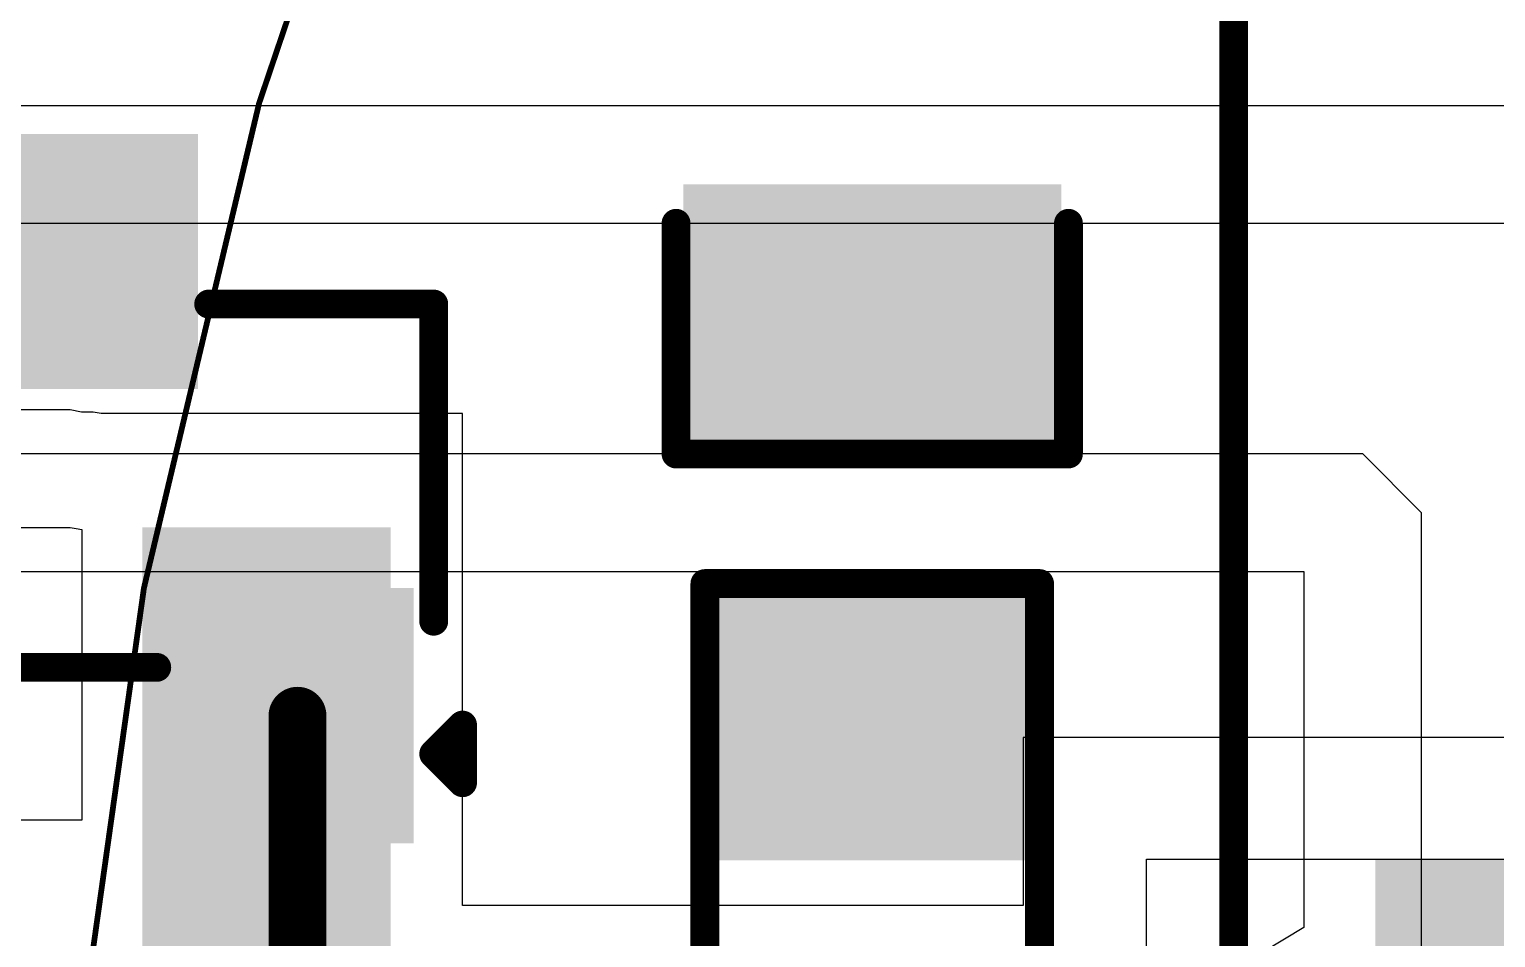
# Model space of a CAD drawing. Header units: inches. Extents: x -6 to 385, y -2 to 98.
# Drawn here: x 16.15 to 22.61, y 25.33 to 29.33 of the extents above; entities that cross this region are included whole.
import ezdxf

# ---------------------------------------------------------------- set-up
doc = ezdxf.new("R2010")
doc.units = ezdxf.units.IN
for name, color, linetype in [('Bottom Layer', 5, 'Continuous'), ('Bottom Overlay', 54, 'Continuous'), ('Bottom Paste', 16, 'Continuous'), ('Bottom Solder', 6, 'Continuous'), ('Dimensions', 6, 'Continuous'), ('Layer 2', 76, 'Continuous'), ('Top Layer', 1, 'Continuous')]:
    doc.layers.add(name, color=color, linetype=linetype)

# ---------------------------------------------------------------- blocks, each defined once
blk = doc.blocks.new('RES_0805_B_53')
at = {"layer": 'Bottom Layer'}
for points in [[(-1.524, 0.635), (-0.508, 0.635), (-0.508, -0.635), (-1.524, -0.635)], [(0.508, 0.635), (1.524, 0.635), (1.524, -0.635), (0.508, -0.635)]]:
    blk.add_hatch(color=5, dxfattribs=at).paths.add_polyline_path(points)
at = {"layer": 'Bottom Paste'}
for points in [[(-1.524, 0.635), (-0.508, 0.635), (-0.508, -0.635), (-1.524, -0.635)], [(0.508, 0.635), (1.524, 0.635), (1.524, -0.635), (0.508, -0.635)]]:
    blk.add_hatch(color=16, dxfattribs=at).paths.add_polyline_path(points)
at = {"layer": 'Bottom Solder'}
for points in [[(-1.6256, 0.7366), (-0.4064, 0.7366), (-0.4064, -0.7366), (-1.6256, -0.7366)], [(0.4064, 0.7366), (1.6256, 0.7366), (1.6256, -0.7366), (0.4064, -0.7366)]]:
    blk.add_hatch(color=6, dxfattribs=at).paths.add_polyline_path(points)
at = {"layer": 'Bottom Overlay'}
for points in [[(-1.6256, 0.7366, 0.127, 0.127, 0), (-1.6256, -0.7366, 0.127, 0.127, 0)], [(-1.6256, 0.7366, 0.127, 0.127, 0), (1.6256, 0.7366, 0.127, 0.127, 0)], [(1.6256, 0.7366, 0.127, 0.127, 0), (1.6256, -0.7366, 0.127, 0.127, 0)], [(-1.6256, -0.7366, 0.127, 0.127, 0), (1.6256, -0.7366, 0.127, 0.127, 0)]]:
    blk.add_lwpolyline(points, format="xyseb", dxfattribs=at)
for points in [[(-1.65735, 0.7366, 0.0635, 0.0635, 1), (-1.59385, 0.7366, 0.0635, 0.0635, 1)], [(-1.65735, 0.7366, 0.0635, 0.0635, 1), (-1.59385, 0.7366, 0.0635, 0.0635, 1)], [(1.59385, 0.7366, 0.0635, 0.0635, 1), (1.65735, 0.7366, 0.0635, 0.0635, 1)], [(1.59385, 0.7366, 0.0635, 0.0635, 1), (1.65735, 0.7366, 0.0635, 0.0635, 1)], [(-1.65735, -0.7366, 0.0635, 0.0635, 1), (-1.59385, -0.7366, 0.0635, 0.0635, 1)], [(-1.65735, -0.7366, 0.0635, 0.0635, 1), (-1.59385, -0.7366, 0.0635, 0.0635, 1)], [(1.59385, -0.7366, 0.0635, 0.0635, 1), (1.65735, -0.7366, 0.0635, 0.0635, 1)], [(1.59385, -0.7366, 0.0635, 0.0635, 1), (1.65735, -0.7366, 0.0635, 0.0635, 1)]]:
    blk.add_lwpolyline(points, format="xyseb", close=True, dxfattribs=at)
blk = doc.blocks.new('SOT_23_B_59')
at = {"layer": 'Bottom Layer'}
for points in [[(-1.36000109, 1.46000089), (-0.54000019, 1.46000089), (-0.54000019, 0.54000019), (-1.36000109, 0.54000019)], [(0.54000019, 1.46000089), (1.36000109, 1.46000089), (1.36000109, 0.54000019), (0.54000019, 0.54000019)], [(-0.41000045, -0.54000019), (0.41000045, -0.54000019), (0.41000045, -1.46000089), (-0.41000045, -1.46000089)]]:
    blk.add_hatch(color=5, dxfattribs=at).paths.add_polyline_path(points)
at = {"layer": 'Bottom Paste'}
for points in [[(-1.36000109, 1.46000089), (-0.54000019, 1.46000089), (-0.54000019, 0.54000019), (-1.36000109, 0.54000019)], [(0.54000019, 1.46000089), (1.36000109, 1.46000089), (1.36000109, 0.54000019), (0.54000019, 0.54000019)], [(-0.41000045, -0.54000019), (0.41000045, -0.54000019), (0.41000045, -1.46000089), (-0.41000045, -1.46000089)]]:
    blk.add_hatch(color=16, dxfattribs=at).paths.add_polyline_path(points)
at = {"layer": 'Bottom Solder'}
for points in [[(-1.46160109, 1.56160089), (-0.43840019, 1.56160089), (-0.43840019, 0.43840019), (-1.46160109, 0.43840019)], [(0.43840019, 1.56160089), (1.46160109, 1.56160089), (1.46160109, 0.43840019), (0.43840019, 0.43840019)], [(-0.51160045, -0.43840019), (0.51160045, -0.43840019), (0.51160045, -1.56160089), (-0.51160045, -1.56160089)]]:
    blk.add_hatch(color=6, dxfattribs=at).paths.add_polyline_path(points)
at = {"layer": 'Bottom Overlay'}
for points in [[(-1.5494, 1.1684, 0.127, 0.127, 0), (-1.6764, 1.2954, 0.127, 0.127, 0)], [(-1.6764, 1.2954, 0.127, 0.127, 0), (-1.6764, 1.0414, 0.127, 0.127, 0)], [(-1.5494, 1.1684, 0.127, 0.127, 0), (-1.6764, 1.0414, 0.127, 0.127, 0)], [(0.3302, 0.7874, 0.127, 0.127, 0), (-0.3302, 0.7874, 0.127, 0.127, 0)], [(-1.5494, -0.8128, 0.127, 0.127, 0), (-1.54940254, 0.5841999999999999, 0.127, 0.127, 0)], [(1.54940254, 0.5841999999999999, 0.127, 0.127, 0), (1.5494, -0.8128, 0.127, 0.127, 0)], [(-0.5588, -0.8128, 0.127, 0.127, 0), (-1.5494, -0.8128, 0.127, 0.127, 0)], [(1.5494, -0.8128, 0.127, 0.127, 0), (0.5588, -0.8128, 0.127, 0.127, 0)]]:
    blk.add_lwpolyline(points, format="xyseb", dxfattribs=at)
for points in [[(-1.70815, 1.2954, 0.0635, 0.0635, 1), (-1.64465, 1.2954, 0.0635, 0.0635, 1)], [(-1.70815, 1.2954, 0.0635, 0.0635, 1), (-1.64465, 1.2954, 0.0635, 0.0635, 1)], [(-1.58115, 1.1684, 0.0635, 0.0635, 1), (-1.51765, 1.1684, 0.0635, 0.0635, 1)], [(-1.58115, 1.1684, 0.0635, 0.0635, 1), (-1.51765, 1.1684, 0.0635, 0.0635, 1)], [(-1.70815, 1.0414, 0.0635, 0.0635, 1), (-1.64465, 1.0414, 0.0635, 0.0635, 1)], [(-1.70815, 1.0414, 0.0635, 0.0635, 1), (-1.64465, 1.0414, 0.0635, 0.0635, 1)], [(-0.36195, 0.7874, 0.0635, 0.0635, 1), (-0.29845, 0.7874, 0.0635, 0.0635, 1)], [(0.29845, 0.7874, 0.0635, 0.0635, 1), (0.36195, 0.7874, 0.0635, 0.0635, 1)], [(-1.58115254, 0.5841999999999999, 0.0635, 0.0635, 1), (-1.51765254, 0.5841999999999999, 0.0635, 0.0635, 1)], [(1.51765254, 0.5841999999999999, 0.0635, 0.0635, 1), (1.58115254, 0.5841999999999999, 0.0635, 0.0635, 1)], [(-1.58115, -0.8128, 0.0635, 0.0635, 1), (-1.51765, -0.8128, 0.0635, 0.0635, 1)], [(-1.58115, -0.8128, 0.0635, 0.0635, 1), (-1.51765, -0.8128, 0.0635, 0.0635, 1)], [(-0.5905499999999999, -0.8128, 0.0635, 0.0635, 1), (-0.52705, -0.8128, 0.0635, 0.0635, 1)], [(0.52705, -0.8128, 0.0635, 0.0635, 1), (0.5905499999999999, -0.8128, 0.0635, 0.0635, 1)], [(1.51765, -0.8128, 0.0635, 0.0635, 1), (1.58115, -0.8128, 0.0635, 0.0635, 1)], [(1.51765, -0.8128, 0.0635, 0.0635, 1), (1.58115, -0.8128, 0.0635, 0.0635, 1)]]:
    blk.add_lwpolyline(points, format="xyseb", close=True, dxfattribs=at)
blk = doc.blocks.new('YSPI0520_2R2M__B_63')
at = {"layer": 'Bottom Layer'}
for points in [[(-3.50000062, 1.25000004), (-1.49999954, 1.25000004), (-1.49999954, -1.25000004), (-3.50000062, -1.25000004)], [(1.49999954, 1.25000004), (3.50000062, 1.25000004), (3.50000062, -1.25000004), (1.49999954, -1.25000004)]]:
    blk.add_hatch(color=5, dxfattribs=at).paths.add_polyline_path(points)
at = {"layer": 'Bottom Paste'}
for points in [[(-3.50000062, 1.25000004), (-1.49999954, 1.25000004), (-1.49999954, -1.25000004), (-3.50000062, -1.25000004)], [(1.49999954, 1.25000004), (3.50000062, 1.25000004), (3.50000062, -1.25000004), (1.49999954, -1.25000004)]]:
    blk.add_hatch(color=16, dxfattribs=at).paths.add_polyline_path(points)
at = {"layer": 'Bottom Solder'}
for points in [[(-3.60160062, 1.35160004), (-1.39839954, 1.35160004), (-1.39839954, -1.35160004), (-3.60160062, -1.35160004)], [(1.39839954, 1.35160004), (3.60160062, 1.35160004), (3.60160062, -1.35160004), (1.39839954, -1.35160004)]]:
    blk.add_hatch(color=6, dxfattribs=at).paths.add_polyline_path(points)
at = {"layer": 'Bottom Overlay'}
for points in [[(-2.69999968, 2.59999988, 0.127, 0.127, 0), (2.69999968, 2.59999988, 0.127, 0.127, 0)], [(-2.69999968, 2.59999988, 0.127, 0.127, 0), (-2.69999968, 1.55699968, 0.127, 0.127, 0)], [(2.69999968, 2.59999988, 0.127, 0.127, 0), (2.69999968, 1.55699968, 0.127, 0.127, 0)], [(-2.69999968, -1.55699968, 0.127, 0.127, 0), (-2.69999968, -2.59999988, 0.127, 0.127, 0)], [(2.69999968, -1.55699968, 0.127, 0.127, 0), (2.69999968, -2.59999988, 0.127, 0.127, 0)], [(-2.69999968, -2.59999988, 0.127, 0.127, 0), (2.69999968, -2.59999988, 0.127, 0.127, 0)]]:
    blk.add_lwpolyline(points, format="xyseb", dxfattribs=at)
for points in [[(-2.73174968, 2.59999988, 0.0635, 0.0635, 1), (-2.66824968, 2.59999988, 0.0635, 0.0635, 1)], [(-2.73174968, 2.59999988, 0.0635, 0.0635, 1), (-2.66824968, 2.59999988, 0.0635, 0.0635, 1)], [(2.66824968, 2.59999988, 0.0635, 0.0635, 1), (2.73174968, 2.59999988, 0.0635, 0.0635, 1)], [(2.66824968, 2.59999988, 0.0635, 0.0635, 1), (2.73174968, 2.59999988, 0.0635, 0.0635, 1)], [(-2.73174968, 1.55699968, 0.0635, 0.0635, 1), (-2.66824968, 1.55699968, 0.0635, 0.0635, 1)], [(2.66824968, 1.55699968, 0.0635, 0.0635, 1), (2.73174968, 1.55699968, 0.0635, 0.0635, 1)], [(-2.73174968, -1.55699968, 0.0635, 0.0635, 1), (-2.66824968, -1.55699968, 0.0635, 0.0635, 1)], [(2.66824968, -1.55699968, 0.0635, 0.0635, 1), (2.73174968, -1.55699968, 0.0635, 0.0635, 1)], [(-2.73174968, -2.59999988, 0.0635, 0.0635, 1), (-2.66824968, -2.59999988, 0.0635, 0.0635, 1)], [(-2.73174968, -2.59999988, 0.0635, 0.0635, 1), (-2.66824968, -2.59999988, 0.0635, 0.0635, 1)], [(2.66824968, -2.59999988, 0.0635, 0.0635, 1), (2.73174968, -2.59999988, 0.0635, 0.0635, 1)], [(2.66824968, -2.59999988, 0.0635, 0.0635, 1), (2.73174968, -2.59999988, 0.0635, 0.0635, 1)]]:
    blk.add_lwpolyline(points, format="xyseb", close=True, dxfattribs=at)
blk = doc.blocks.new('C___0805_B_93')
at = {"layer": 'Bottom Layer'}
for points in [[(-1.524, 0.7619999999999999), (-0.508, 0.7619999999999999), (-0.508, -0.7619999999999999), (-1.524, -0.7619999999999999)], [(0.508, 0.7619999999999999), (1.524, 0.7619999999999999), (1.524, -0.7619999999999999), (0.508, -0.7619999999999999)]]:
    blk.add_hatch(color=5, dxfattribs=at).paths.add_polyline_path(points)
at = {"layer": 'Bottom Paste'}
for points in [[(-1.524, 0.7619999999999999), (-0.508, 0.7619999999999999), (-0.508, -0.7619999999999999), (-1.524, -0.7619999999999999)], [(0.508, 0.7619999999999999), (1.524, 0.7619999999999999), (1.524, -0.7619999999999999), (0.508, -0.7619999999999999)]]:
    blk.add_hatch(color=16, dxfattribs=at).paths.add_polyline_path(points)
at = {"layer": 'Bottom Solder'}
for points in [[(-1.59399986, 0.8319998599999999), (-0.4380001399999999, 0.8319998599999999), (-0.4380001399999999, -0.8319998599999999), (-1.59399986, -0.8319998599999999)], [(0.4380001399999999, 0.8319998599999999), (1.59399986, 0.8319998599999999), (1.59399986, -0.8319998599999999), (0.4380001399999999, -0.8319998599999999)]]:
    blk.add_hatch(color=6, dxfattribs=at).paths.add_polyline_path(points)
at = {"layer": 'Bottom Overlay'}
for points in [[(-1.6256, -0.8636, 0.127, 0.127, 0), (-1.6256, 0.8636, 0.127, 0.127, 0)], [(-0.6096, 0.8636, 0.127, 0.127, 0), (-1.6256, 0.8636, 0.127, 0.127, 0)], [(1.6256, 0.8636, 0.127, 0.127, 0), (0.6096, 0.8636, 0.127, 0.127, 0)], [(1.6256, -0.8636, 0.127, 0.127, 0), (1.6256, 0.8636, 0.127, 0.127, 0)], [(-0.6096, -0.8636, 0.127, 0.127, 0), (-1.6256, -0.8636, 0.127, 0.127, 0)], [(1.6256, -0.8636, 0.127, 0.127, 0), (0.6096, -0.8636, 0.127, 0.127, 0)]]:
    blk.add_lwpolyline(points, format="xyseb", dxfattribs=at)
for points in [[(-1.65735, 0.8636, 0.0635, 0.0635, 1), (-1.59385, 0.8636, 0.0635, 0.0635, 1)], [(-1.65735, 0.8636, 0.0635, 0.0635, 1), (-1.59385, 0.8636, 0.0635, 0.0635, 1)], [(-0.64135, 0.8636, 0.0635, 0.0635, 1), (-0.57785, 0.8636, 0.0635, 0.0635, 1)], [(0.57785, 0.8636, 0.0635, 0.0635, 1), (0.64135, 0.8636, 0.0635, 0.0635, 1)], [(1.59385, 0.8636, 0.0635, 0.0635, 1), (1.65735, 0.8636, 0.0635, 0.0635, 1)], [(1.59385, 0.8636, 0.0635, 0.0635, 1), (1.65735, 0.8636, 0.0635, 0.0635, 1)], [(-1.65735, -0.8636, 0.0635, 0.0635, 1), (-1.59385, -0.8636, 0.0635, 0.0635, 1)], [(-1.65735, -0.8636, 0.0635, 0.0635, 1), (-1.59385, -0.8636, 0.0635, 0.0635, 1)], [(-0.64135, -0.8636, 0.0635, 0.0635, 1), (-0.57785, -0.8636, 0.0635, 0.0635, 1)], [(0.57785, -0.8636, 0.0635, 0.0635, 1), (0.64135, -0.8636, 0.0635, 0.0635, 1)], [(1.59385, -0.8636, 0.0635, 0.0635, 1), (1.65735, -0.8636, 0.0635, 0.0635, 1)], [(1.59385, -0.8636, 0.0635, 0.0635, 1), (1.65735, -0.8636, 0.0635, 0.0635, 1)]]:
    blk.add_lwpolyline(points, format="xyseb", close=True, dxfattribs=at)

msp = doc.modelspace()

# ---------------------------------------------------------------- hatches: boundary and pattern name
at = {"layer": 'Bottom Layer'}
for points in [[(16.64970508, 24.6643017), (17.74300236, 24.6643017), (17.74300236, 27.1341977), (16.64970508, 27.1341977)], [(22.07800004, 20.7849978), (23.48883796, 20.7849978), (23.48883796, 25.67370532), (22.07800004, 25.67370532)]]:
    msp.add_hatch(color=5, dxfattribs=at).paths.add_polyline_path(points)

# ---------------------------------------------------------------- linework, layer by layer
for p, q in [((16.28097328, 27.65215196), (15.6341826, 27.65215196)), ((16.28098598, 27.65214942), (16.28097328, 27.65215196)), ((16.28099868, 27.65215196), (16.28098598, 27.65214942)), ((16.33201458, 27.65214942), (16.28099868, 27.65215196)), ((16.38203226, 27.6421977), (16.33201458, 27.65214942)), ((16.433038, 27.6421977), (16.38203226, 27.6421977)), ((16.467836, 27.6352762), (16.433038, 27.6421977)), ((18.0594, 27.6352762), (16.467836, 27.6352762)), ((18.0594, 25.4696214), (18.0594, 27.6352762)), ((15.113, 27.13420024), (16.28097328, 27.13420024)), ((16.28097328, 27.13420024), (16.33198918, 27.1341977)), ((16.33198918, 27.1341977), (16.33199426, 27.1341977)), ((16.33199426, 27.1341977), (16.33199426, 27.1341977)), ((16.33199426, 27.1341977), (16.36679226, 27.1272762)), ((16.36679226, 27.1272762), (16.36679226, 27.1272762)), ((16.36679226, 27.1272762), (16.38202718, 27.12424598)), ((16.38202718, 27.12424598), (16.383, 27.12424598)), ((16.383, 27.12424598), (16.383, 25.84499784)), ((26.67, 26.20815688), (20.52689316, 26.20815688)), ((20.52689316, 26.20815688), (20.52689316, 25.4696214)), ((16.383, 25.84499784), (13.49119984, 25.84499784)), ((21.0695794, 22.54897192), (21.0695794, 25.67370532)), ((21.0695794, 25.67370532), (26.67, 25.67370532)), ((20.52689316, 25.4696214), (18.0594, 25.4696214))]:
    msp.add_line(p, q, dxfattribs=at)
for points in [[(17.33223864, 26.30423746, 0.254, 0.254, 0), (17.33300064, 26.30499946, 0.254, 0.254, 0)], [(17.33223864, 24.89290424, 0.254, 0.254, 0), (17.33223864, 26.30423746, 0.254, 0.254, 0)]]:
    msp.add_lwpolyline(points, format="xyseb", dxfattribs=at)
for points in [[(17.26873864, 26.30423746, 0.127, 0.127, 1), (17.39573864, 26.30423746, 0.127, 0.127, 1)], [(17.26873864, 26.30423746, 0.127, 0.127, 1), (17.39573864, 26.30423746, 0.127, 0.127, 1)], [(17.26950064, 26.30499946, 0.127, 0.127, 1), (17.39650064, 26.30499946, 0.127, 0.127, 1)]]:
    msp.add_lwpolyline(points, format="xyseb", close=True, dxfattribs=at)
at = {"layer": 'Dimensions'}
msp.add_lwpolyline([(19.8395209, 10.00000032, 0.0254, 0.0254, -0.2872983910523189), (19.8395209, 35.00000112, 0.0254, 0.0254, 0)], format="xyseb", dxfattribs=at)
at = {"layer": 'Layer 2'}
for p, q in [((25.84334176, 28.99134156), (9.49959492, 28.99134918)), ((9.49959492, 28.47339746), (25.84333922, 28.47338984))]:
    msp.add_line(p, q, dxfattribs=at)
at = {"layer": 'Top Layer'}
for p, q in [((22.0218, 27.4574), (9.06151096, 27.4574)), ((22.28088, 27.19831492), (22.0218, 27.4574)), ((22.28088508, 17.54916226), (22.28088, 27.19831492)), ((11.3489994, 26.93944828), (21.76292828, 26.93944828)), ((21.76292828, 26.93944828), (21.76292828, 25.37213366)), ((21.76292828, 25.37213366), (21.58512828, 25.26476786))]:
    msp.add_line(p, q, dxfattribs=at)

# ---------------------------------------------------------------- block references
for name, p, rotation in [('C___0805_B_93', (19.8628, 29.083), 270), ('YSPI0520_2R2M__B_63', (24.0538, 27.17370486), 90), ('SOT_23_B_59', (16.383, 27.305), 180), ('RES_0805_B_53', (19.8628, 25.26120424), 90)]:
    msp.add_blockref(name, p, dxfattribs=dict(rotation=rotation))

doc.saveas('drawing.dxf')
